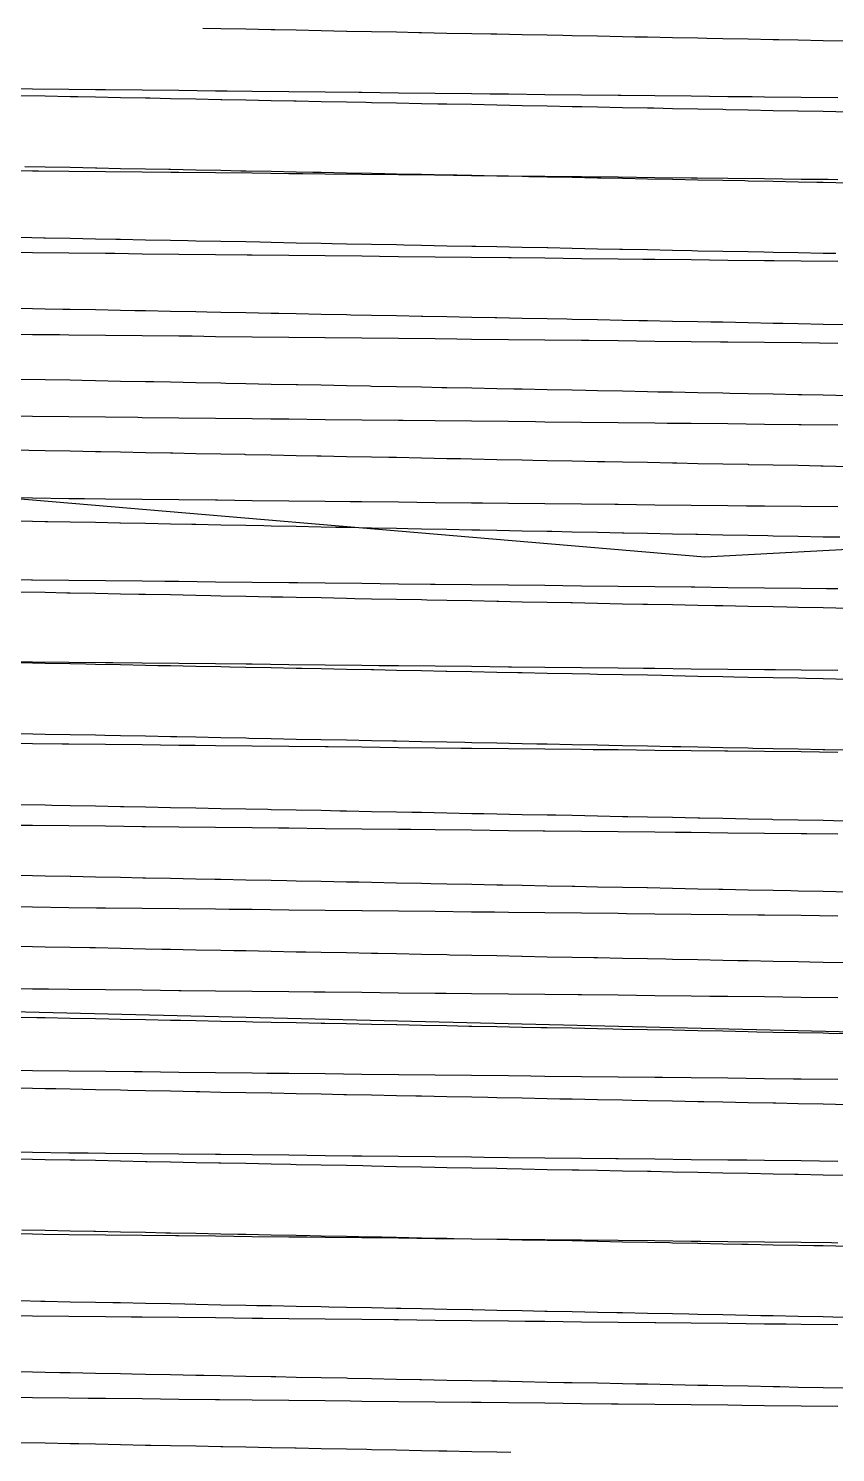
# Model space of a CAD drawing. Header units: metres. Extents: x 0 to 7092, y 40 to 458.
# Drawn here: x 2978.4 to 3048.1, y 40 to 163 of the extents above; entities that cross this region are included whole.
import ezdxf

# ---------------------------------------------------------------- set-up
doc = ezdxf.new("R2010")
doc.units = ezdxf.units.M

msp = doc.modelspace()

# ---------------------------------------------------------------- linework, layer by layer
at = {"color": 1}
msp.add_lwpolyline([(2901.48, 122.57), (2965.46, 123.41), (2965.46, 123.41), (2965.46, 123.41), (2965.46, 123.41), (2965.46, 123.41), (2965.46, 123.41), (2965.46, 123.41), (3036.81, 117.37), (3036.81, 117.37), (3036.81, 117.37), (3036.81, 117.37), (3036.81, 117.37), (3102.31, 120.88)], dxfattribs=at)
at = {"layer": 'Contour_Level_10'}
for points in [[(3049.21, 137.4), (3047.04, 137.44), (3044.87, 137.49), (3043.54, 137.51), (3042.7, 137.53), (3040.54, 137.57), (3038.37, 137.62), (3037.32, 137.64), (3036.2, 137.66), (3034.03, 137.7), (3031.86, 137.74), (3031.1, 137.76), (3029.7, 137.79), (3027.53, 137.83), (3025.36, 137.87), (3024.88, 137.88), (3023.19, 137.92), (3021.02, 137.96), (3018.85, 138), (3018.67, 138.01), (3016.69, 138.05), (3014.52, 138.09), (3012.45, 138.13), (3012.35, 138.13), (3010.18, 138.17), (3008.01, 138.22), (3006.23, 138.25), (3005.85, 138.26), (3003.68, 138.3), (3001.51, 138.35), (3000.01, 138.38), (2999.34, 138.39), (2997.17, 138.43), (2995.01, 138.47), (2993.79, 138.5), (2992.84, 138.52), (2990.67, 138.56), (2988.5, 138.6), (2987.58, 138.62), (2986.33, 138.65), (2984.17, 138.69), (2982, 138.73), (2981.36, 138.74), (2979.83, 138.77), (2977.66, 138.82)], [(3048.29, 100.47), (3045.13, 100.51), (3041.97, 100.54), (3038.81, 100.57), (3038.55, 100.58), (3035.64, 100.61), (3032.48, 100.64), (3029.32, 100.68), (3027.16, 100.7), (3026.16, 100.71), (3023, 100.74), (3019.84, 100.78), (3016.67, 100.81), (3015.74, 100.82), (3013.51, 100.85), (3010.35, 100.88), (3007.19, 100.91), (3004.28, 100.95), (3004.03, 100.95), (3000.87, 100.98), (2997.7, 101.02), (2994.54, 101.05), (2992.8, 101.07), (2991.38, 101.08), (2988.22, 101.12), (2985.06, 101.15), (2981.89, 101.19), (2981.29, 101.19), (2978.73, 101.22), (2975.57, 101.25)]]:
    msp.add_lwpolyline(points, dxfattribs=at)
at = {"layer": 'Contour_Level_11'}
for points in [[(3049.21, 131.28), (3047.04, 131.32), (3045.18, 131.36), (3044.87, 131.36), (3042.7, 131.41), (3040.54, 131.45), (3038.96, 131.48), (3038.37, 131.49), (3036.2, 131.54), (3034.03, 131.58), (3032.74, 131.6), (3031.86, 131.62), (3029.7, 131.66), (3027.53, 131.71), (3026.53, 131.73), (3025.36, 131.75), (3023.19, 131.79), (3021.02, 131.84), (3020.31, 131.85), (3018.85, 131.88), (3016.69, 131.92), (3014.52, 131.96), (3014.09, 131.97), (3012.35, 132.01), (3010.18, 132.05), (3008.01, 132.09), (3007.87, 132.1), (3005.85, 132.14), (3003.68, 132.18), (3001.65, 132.22), (3001.51, 132.22), (2999.34, 132.26), (2997.17, 132.31), (2995.44, 132.34), (2995.01, 132.35), (2992.84, 132.39), (2990.67, 132.44), (2989.22, 132.47), (2988.5, 132.48), (2986.33, 132.52), (2984.17, 132.57), (2983, 132.59), (2982, 132.61), (2979.83, 132.65), (2977.66, 132.69)], [(3048.29, 93.41), (3045.63, 93.44), (3045.13, 93.44), (3041.97, 93.48), (3038.81, 93.51), (3035.64, 93.54), (3034.26, 93.56), (3032.48, 93.58), (3029.32, 93.61), (3026.16, 93.65), (3023, 93.68), (3022.86, 93.68), (3019.84, 93.71), (3016.67, 93.75), (3013.51, 93.78), (3011.43, 93.8), (3010.35, 93.82), (3007.19, 93.85), (3004.03, 93.88), (3000.87, 93.92), (2999.98, 93.93), (2997.7, 93.95), (2994.54, 93.99), (2991.38, 94.02), (2988.49, 94.05), (2988.22, 94.05), (2985.06, 94.09), (2981.89, 94.12), (2978.73, 94.16), (2976.97, 94.17)]]:
    msp.add_lwpolyline(points, dxfattribs=at)
at = {"layer": 'Contour_Level_12'}
for points in [[(3049.21, 125.15), (3047.04, 125.2), (3046.82, 125.2), (3044.87, 125.24), (3042.7, 125.28), (3040.6, 125.32), (3040.54, 125.33), (3038.37, 125.37), (3036.2, 125.41), (3034.39, 125.45), (3034.03, 125.45), (3031.86, 125.5), (3029.7, 125.54), (3028.17, 125.57), (3027.53, 125.58), (3025.36, 125.63), (3023.19, 125.67), (3021.95, 125.69), (3021.02, 125.71), (3018.85, 125.75), (3016.69, 125.8), (3015.73, 125.82), (3014.52, 125.84), (3012.35, 125.88), (3010.18, 125.93), (3009.51, 125.94), (3008.01, 125.97), (3005.85, 126.01), (3003.68, 126.06), (3003.3, 126.06), (3001.51, 126.1), (2999.34, 126.14), (2997.17, 126.18), (2997.08, 126.19), (2995.01, 126.23), (2992.84, 126.27), (2990.86, 126.31), (2990.67, 126.31), (2988.5, 126.36), (2986.33, 126.4), (2984.64, 126.43), (2984.17, 126.44), (2982, 126.48), (2979.83, 126.53), (2978.42, 126.56), (2977.66, 126.57)], [(3048.29, 86.34), (3045.13, 86.38), (3041.97, 86.41), (3041.4, 86.42), (3038.81, 86.45), (3035.64, 86.48), (3032.48, 86.51), (3030.03, 86.54), (3029.32, 86.55), (3026.16, 86.58), (3023, 86.62), (3019.84, 86.65), (3018.63, 86.66), (3016.67, 86.68), (3013.51, 86.72), (3010.35, 86.75), (3007.2, 86.79), (3007.19, 86.79), (3004.03, 86.82), (3000.87, 86.85), (2997.7, 86.89), (2995.74, 86.91), (2994.54, 86.92), (2991.38, 86.96), (2988.22, 86.99), (2985.06, 87.02), (2984.26, 87.03), (2981.89, 87.06), (2978.73, 87.09), (2975.57, 87.13)]]:
    msp.add_lwpolyline(points, dxfattribs=at)
at = {"layer": 'Contour_Level_13'}
for points in [[(3048.47, 119.05), (3047.04, 119.07), (3044.87, 119.12), (3042.7, 119.16), (3042.25, 119.17), (3040.54, 119.2), (3038.37, 119.24), (3036.2, 119.29), (3036.03, 119.29), (3034.03, 119.33), (3031.86, 119.37), (3029.81, 119.41), (3029.7, 119.42), (3027.53, 119.46), (3025.36, 119.5), (3023.59, 119.54), (3023.19, 119.55), (3021.02, 119.59), (3018.85, 119.63), (3017.37, 119.66), (3016.69, 119.67), (3014.52, 119.72), (3012.35, 119.76), (3011.16, 119.78), (3010.18, 119.8), (3008.01, 119.85), (3005.85, 119.89), (3004.94, 119.91), (3003.68, 119.93), (3001.51, 119.97), (2999.34, 120.02), (2998.72, 120.03), (2997.17, 120.06), (2995.01, 120.1), (2992.84, 120.15), (2992.5, 120.15), (2990.67, 120.19), (2988.5, 120.23), (2986.33, 120.28), (2986.28, 120.28), (2984.17, 120.32), (2982, 120.36), (2980.06, 120.4), (2979.83, 120.4), (2977.66, 120.45)], [(3048.29, 79.28), (3045.13, 79.31), (3041.97, 79.35), (3038.81, 79.38), (3037.24, 79.4), (3035.64, 79.42), (3032.48, 79.45), (3029.32, 79.49), (3026.16, 79.52), (3025.87, 79.52), (3023, 79.55), (3019.84, 79.59), (3016.67, 79.62), (3014.47, 79.65), (3013.51, 79.66), (3010.35, 79.69), (3007.19, 79.72), (3004.03, 79.76), (3003.05, 79.77), (3000.87, 79.79), (2997.7, 79.83), (2994.54, 79.86), (2991.59, 79.89), (2991.38, 79.89), (2988.22, 79.93), (2985.06, 79.96), (2981.89, 80), (2980.11, 80.02), (2978.73, 80.03), (2975.57, 80.06)]]:
    msp.add_lwpolyline(points, dxfattribs=at)
at = {"layer": 'Contour_Level_14'}
for points in [[(3049.21, 112.91), (3047.04, 112.95), (3044.87, 112.99), (3043.89, 113.01), (3042.7, 113.04), (3040.54, 113.08), (3038.37, 113.12), (3037.67, 113.14), (3036.2, 113.16), (3034.03, 113.21), (3031.86, 113.25), (3031.45, 113.26), (3029.7, 113.29), (3027.53, 113.34), (3025.36, 113.38), (3025.23, 113.38), (3023.19, 113.42), (3021.02, 113.46), (3019.02, 113.5), (3018.85, 113.51), (3016.69, 113.55), (3014.52, 113.59), (3012.8, 113.63), (3012.35, 113.64), (3010.18, 113.68), (3008.01, 113.72), (3006.58, 113.75), (3005.85, 113.77), (3003.68, 113.81), (3001.51, 113.85), (3000.36, 113.87), (2999.34, 113.89), (2997.17, 113.94), (2995.01, 113.98), (2994.14, 114), (2992.84, 114.02), (2990.67, 114.07), (2988.5, 114.11), (2987.92, 114.12), (2986.33, 114.15), (2984.17, 114.19), (2982, 114.24), (2981.71, 114.24), (2979.83, 114.28), (2977.66, 114.32)], [(3048.29, 72.22), (3045.13, 72.25), (3044.48, 72.26), (3041.97, 72.29), (3038.81, 72.32), (3035.64, 72.35), (3033.14, 72.38), (3032.48, 72.39), (3029.32, 72.42), (3026.16, 72.46), (3023, 72.49), (3021.78, 72.5), (3019.84, 72.53), (3016.67, 72.56), (3013.51, 72.59), (3010.39, 72.63), (3010.35, 72.63), (3007.19, 72.66), (3004.03, 72.7), (3000.87, 72.73), (2998.97, 72.75), (2997.7, 72.76), (2994.54, 72.8), (2991.38, 72.83), (2988.22, 72.87), (2987.52, 72.87), (2985.06, 72.9), (2981.89, 72.93), (2978.73, 72.97), (2976.05, 73)]]:
    msp.add_lwpolyline(points, dxfattribs=at)
at = {"layer": 'Contour_Level_15'}
for points in [[(3049.21, 106.78), (3047.04, 106.83), (3045.53, 106.86), (3044.87, 106.87), (3042.7, 106.91), (3040.54, 106.95), (3039.31, 106.98), (3038.37, 107), (3036.2, 107.04), (3034.03, 107.08), (3033.09, 107.1), (3031.86, 107.13), (3029.7, 107.17), (3027.53, 107.21), (3026.88, 107.23), (3025.36, 107.26), (3023.19, 107.3), (3021.02, 107.34), (3020.66, 107.35), (3018.85, 107.38), (3016.69, 107.43), (3014.52, 107.47), (3014.44, 107.47), (3012.35, 107.51), (3010.18, 107.56), (3008.22, 107.59), (3008.01, 107.6), (3005.85, 107.64), (3003.68, 107.68), (3002, 107.72), (3001.51, 107.73), (2999.34, 107.77), (2997.17, 107.81), (2995.78, 107.84), (2995.01, 107.86), (2992.84, 107.9), (2990.67, 107.94), (2989.57, 107.96), (2988.5, 107.99), (2986.33, 108.03), (2984.17, 108.07), (2983.35, 108.09), (2982, 108.11), (2979.83, 108.16), (2977.66, 108.2)], [(3048.29, 65.15), (3045.13, 65.19), (3041.97, 65.22), (3040.44, 65.24), (3038.81, 65.26), (3035.64, 65.29), (3032.48, 65.33), (3029.32, 65.36), (3029.11, 65.36), (3026.16, 65.4), (3023, 65.43), (3019.84, 65.46), (3017.76, 65.49), (3016.67, 65.5), (3013.51, 65.53), (3010.35, 65.57), (3007.19, 65.6), (3006.38, 65.61), (3004.03, 65.64), (3000.87, 65.67), (2997.7, 65.7), (2994.98, 65.73), (2994.54, 65.74), (2991.38, 65.77), (2988.22, 65.81), (2985.06, 65.84), (2983.55, 65.86), (2981.89, 65.87), (2978.73, 65.91), (2975.57, 65.94)]]:
    msp.add_lwpolyline(points, dxfattribs=at)
at = {"layer": 'Contour_Level_16'}
for points in [[(3049.21, 100.66), (3047.17, 100.7), (3047.04, 100.7), (3044.87, 100.75), (3042.7, 100.79), (3040.95, 100.82), (3040.54, 100.83), (3038.37, 100.87), (3036.2, 100.92), (3034.74, 100.95), (3034.03, 100.96), (3031.86, 101), (3029.7, 101.05), (3028.52, 101.07), (3027.53, 101.09), (3025.36, 101.13), (3023.19, 101.17), (3022.3, 101.19), (3021.02, 101.22), (3018.85, 101.26), (3016.69, 101.3), (3016.08, 101.32), (3014.52, 101.35), (3012.35, 101.39), (3010.18, 101.43), (3009.86, 101.44), (3008.01, 101.48), (3005.85, 101.52), (3003.68, 101.56), (3003.64, 101.56), (3001.51, 101.6), (2999.34, 101.65), (2997.43, 101.68), (2997.17, 101.69), (2995.01, 101.73), (2992.84, 101.78), (2991.21, 101.81), (2990.67, 101.82), (2988.5, 101.86), (2986.33, 101.9), (2984.99, 101.93), (2984.17, 101.95), (2982, 101.99), (2979.83, 102.03), (2978.77, 102.05), (2977.66, 102.08)], [(3048.29, 58.09), (3047.76, 58.1), (3045.13, 58.13), (3041.97, 58.16), (3038.81, 58.2), (3036.47, 58.22), (3035.64, 58.23), (3032.48, 58.27), (3029.32, 58.3), (3026.16, 58.33), (3025.16, 58.35), (3023, 58.37), (3019.84, 58.4), (3016.67, 58.44), (3013.82, 58.47), (3013.51, 58.47), (3010.35, 58.51), (3007.19, 58.54), (3004.03, 58.57), (3002.46, 58.59), (3000.87, 58.61), (2997.7, 58.64), (2994.54, 58.68), (2991.38, 58.71), (2991.08, 58.71), (2988.22, 58.75), (2985.06, 58.78), (2981.89, 58.81), (2979.66, 58.84), (2978.73, 58.85), (2975.57, 58.88)]]:
    msp.add_lwpolyline(points, dxfattribs=at)
at = {"layer": 'Contour_Level_17'}
for points in [[(3048.81, 94.54), (3047.04, 94.58), (3044.87, 94.62), (3042.7, 94.66), (3042.6, 94.67), (3040.54, 94.71), (3038.37, 94.75), (3036.38, 94.79), (3036.2, 94.79), (3034.03, 94.84), (3031.86, 94.88), (3030.16, 94.91), (3029.7, 94.92), (3027.53, 94.97), (3025.36, 95.01), (3023.94, 95.04), (3023.19, 95.05), (3021.02, 95.09), (3018.85, 95.14), (3017.72, 95.16), (3016.69, 95.18), (3014.52, 95.22), (3012.35, 95.27), (3011.5, 95.28), (3010.18, 95.31), (3008.01, 95.35), (3005.85, 95.39), (3005.29, 95.41), (3003.68, 95.44), (3001.51, 95.48), (2999.34, 95.52), (2999.07, 95.53), (2997.17, 95.57), (2995.01, 95.61), (2992.85, 95.65), (2992.84, 95.65), (2990.67, 95.69), (2988.5, 95.74), (2986.63, 95.77), (2986.33, 95.78), (2984.17, 95.82), (2982, 95.87), (2980.41, 95.9), (2979.83, 95.91), (2977.66, 95.95)], [(3048.29, 51.03), (3045.13, 51.07), (3043.84, 51.08), (3041.97, 51.1), (3038.81, 51.14), (3035.64, 51.17), (3032.58, 51.2), (3032.48, 51.21), (3029.32, 51.24), (3026.16, 51.27), (3023, 51.31), (3021.28, 51.33), (3019.84, 51.34), (3016.67, 51.38), (3013.51, 51.41), (3010.35, 51.45), (3009.97, 51.45), (3007.19, 51.48), (3004.03, 51.52), (3000.87, 51.55), (2998.63, 51.57), (2997.7, 51.58), (2994.54, 51.62), (2991.38, 51.65), (2988.22, 51.69), (2987.27, 51.7), (2985.06, 51.72), (2981.89, 51.75), (2978.73, 51.79), (2975.88, 51.82)]]:
    msp.add_lwpolyline(points, dxfattribs=at)
at = {"layer": 'Contour_Level_18'}
for points in [[(3049.21, 88.41), (3047.04, 88.46), (3044.87, 88.5), (3044.24, 88.51), (3042.7, 88.54), (3040.54, 88.58), (3038.37, 88.63), (3038.02, 88.63), (3036.2, 88.67), (3034.03, 88.71), (3031.86, 88.76), (3031.8, 88.76), (3029.7, 88.8), (3027.53, 88.84), (3025.58, 88.88), (3025.36, 88.88), (3023.19, 88.93), (3021.02, 88.97), (3019.36, 89), (3018.85, 89.01), (3016.69, 89.06), (3014.52, 89.1), (3013.15, 89.13), (3012.35, 89.14), (3010.18, 89.18), (3008.01, 89.23), (3006.93, 89.25), (3005.85, 89.27), (3003.68, 89.31), (3001.51, 89.36), (3000.71, 89.37), (2999.34, 89.4), (2997.17, 89.44), (2995.01, 89.49), (2994.49, 89.5), (2992.84, 89.53), (2990.67, 89.57), (2988.5, 89.61), (2988.27, 89.62), (2986.33, 89.66), (2984.17, 89.7), (2982.06, 89.74), (2982, 89.74), (2979.83, 89.79), (2977.66, 89.83)], [(3048.29, 43.97), (3045.13, 44.01), (3041.97, 44.04), (3040.01, 44.06), (3038.81, 44.08), (3035.64, 44.11), (3032.48, 44.15), (3029.32, 44.18), (3028.76, 44.19), (3026.16, 44.21), (3023, 44.25), (3019.84, 44.28), (3017.49, 44.31), (3016.67, 44.32), (3013.51, 44.35), (3010.35, 44.39), (3007.19, 44.42), (3006.2, 44.43), (3004.03, 44.46), (3000.87, 44.49), (2997.7, 44.52), (2994.89, 44.56), (2994.54, 44.56), (2991.38, 44.59), (2988.22, 44.63), (2985.06, 44.66), (2983.55, 44.68), (2981.89, 44.7), (2978.73, 44.73), (2975.57, 44.77)]]:
    msp.add_lwpolyline(points, dxfattribs=at)
at = {"layer": 'Contour_Level_19'}
msp.add_lwpolyline([(3049.21, 82.29), (3047.04, 82.33), (3045.88, 82.35), (3044.87, 82.37), (3042.7, 82.42), (3040.54, 82.46), (3039.66, 82.48), (3038.37, 82.5), (3036.2, 82.55), (3034.03, 82.59), (3033.44, 82.6), (3031.86, 82.63), (3029.7, 82.67), (3027.53, 82.72), (3027.22, 82.72), (3025.36, 82.76), (3023.19, 82.8), (3021.02, 82.85), (3021.01, 82.85), (3018.85, 82.89), (3016.69, 82.93), (3014.79, 82.97), (3014.52, 82.98), (3012.35, 83.02), (3010.18, 83.06), (3008.57, 83.09), (3008.01, 83.1), (3005.85, 83.15), (3003.68, 83.19), (3002.35, 83.22), (3001.51, 83.23), (2999.34, 83.28), (2997.17, 83.32), (2996.13, 83.34), (2995.01, 83.36), (2992.84, 83.4), (2990.67, 83.45), (2989.92, 83.46), (2988.5, 83.49), (2986.33, 83.53), (2984.17, 83.58), (2983.7, 83.59), (2982, 83.62), (2979.83, 83.66), (2977.66, 83.71)], dxfattribs=at)
at = {"layer": 'Contour_Level_2'}
msp.add_lwpolyline([(3048.29, 157.01), (3045.13, 157.04), (3041.97, 157.08), (3040.89, 157.09), (3038.81, 157.11), (3035.64, 157.15), (3032.48, 157.18), (3029.59, 157.21), (3029.32, 157.22), (3026.16, 157.25), (3023, 157.28), (3019.84, 157.32), (3018.27, 157.34), (3016.67, 157.35), (3013.51, 157.39), (3010.35, 157.42), (3007.19, 157.46), (3006.92, 157.46), (3004.03, 157.49), (3000.87, 157.53), (2997.7, 157.56), (2995.56, 157.58), (2994.54, 157.59), (2991.38, 157.63), (2988.22, 157.66), (2985.06, 157.7), (2984.18, 157.71), (2981.89, 157.73), (2978.73, 157.76), (2975.57, 157.8)], dxfattribs=at)
at = {"layer": 'Contour_Level_20'}
msp.add_lwpolyline([(3049.21, 76.16), (3047.52, 76.2), (3047.04, 76.21), (3044.87, 76.25), (3042.7, 76.29), (3041.3, 76.32), (3040.54, 76.34), (3038.37, 76.38), (3036.2, 76.42), (3035.08, 76.44), (3034.03, 76.47), (3031.86, 76.51), (3029.7, 76.55), (3028.87, 76.57), (3027.53, 76.59), (3025.36, 76.64), (3023.19, 76.68), (3022.65, 76.69), (3021.02, 76.72), (3018.85, 76.77), (3016.69, 76.81), (3016.43, 76.81), (3014.52, 76.85), (3012.35, 76.89), (3010.21, 76.94), (3010.18, 76.94), (3008.01, 76.98), (3005.85, 77.02), (3003.99, 77.06), (3003.68, 77.07), (3001.51, 77.11), (2999.34, 77.15), (2997.78, 77.18), (2997.17, 77.2), (2995.01, 77.24), (2992.84, 77.28), (2991.56, 77.31), (2990.67, 77.32), (2988.5, 77.37), (2986.33, 77.41), (2985.34, 77.43), (2984.17, 77.45), (2982, 77.5), (2979.83, 77.54), (2979.12, 77.55), (2977.66, 77.58)], dxfattribs=at)
at = {"layer": 'Contour_Level_21'}
for points in [[(2418.3, 91.48), (4565.81, 40)], [(3049.16, 70.04), (3047.04, 70.08), (3044.87, 70.13), (3042.95, 70.17), (3042.7, 70.17), (3040.54, 70.21), (3038.37, 70.26), (3036.73, 70.29), (3036.2, 70.3), (3034.03, 70.34), (3031.86, 70.38), (3030.51, 70.41), (3029.7, 70.43), (3027.53, 70.47), (3025.36, 70.51), (3024.29, 70.53), (3023.19, 70.56), (3021.02, 70.6), (3018.85, 70.64), (3018.07, 70.66), (3016.69, 70.69), (3014.52, 70.73), (3012.35, 70.77), (3011.85, 70.78), (3010.18, 70.81), (3008.01, 70.86), (3005.85, 70.9), (3005.64, 70.9), (3003.68, 70.94), (3001.51, 70.99), (2999.42, 71.03), (2999.34, 71.03), (2997.17, 71.07), (2995.01, 71.11), (2993.2, 71.15), (2992.84, 71.16), (2990.67, 71.2), (2988.5, 71.24), (2986.98, 71.27), (2986.33, 71.29), (2984.17, 71.33), (2982, 71.37), (2980.76, 71.4), (2979.83, 71.41), (2977.66, 71.46)]]:
    msp.add_lwpolyline(points, dxfattribs=at)
at = {"layer": 'Contour_Level_22'}
msp.add_lwpolyline([(3049.21, 63.92), (3047.04, 63.96), (3044.87, 64), (3044.59, 64.01), (3042.7, 64.05), (3040.54, 64.09), (3038.37, 64.13), (3038.37, 64.13), (3036.2, 64.18), (3034.03, 64.22), (3032.15, 64.26), (3031.86, 64.26), (3029.7, 64.3), (3027.53, 64.35), (3025.93, 64.38), (3025.36, 64.39), (3023.19, 64.43), (3021.02, 64.48), (3019.71, 64.5), (3018.85, 64.52), (3016.69, 64.56), (3014.52, 64.6), (3013.5, 64.62), (3012.35, 64.65), (3010.18, 64.69), (3008.01, 64.73), (3007.28, 64.75), (3005.85, 64.78), (3003.68, 64.82), (3001.51, 64.86), (3001.06, 64.87), (2999.34, 64.9), (2997.17, 64.95), (2995.01, 64.99), (2994.84, 64.99), (2992.84, 65.03), (2990.67, 65.08), (2988.62, 65.12), (2988.5, 65.12), (2986.33, 65.16), (2984.17, 65.21), (2982.4, 65.24), (2982, 65.25), (2979.83, 65.29), (2977.66, 65.33)], dxfattribs=at)
at = {"layer": 'Contour_Level_23'}
msp.add_lwpolyline([(3049.21, 57.79), (3047.04, 57.84), (3046.23, 57.85), (3044.87, 57.88), (3042.7, 57.92), (3040.54, 57.97), (3040.01, 57.98), (3038.37, 58.01), (3036.2, 58.05), (3034.03, 58.09), (3033.79, 58.1), (3031.86, 58.14), (3029.7, 58.18), (3027.57, 58.22), (3027.53, 58.22), (3025.36, 58.27), (3023.19, 58.31), (3021.36, 58.35), (3021.02, 58.35), (3018.85, 58.39), (3016.69, 58.44), (3015.14, 58.47), (3014.52, 58.48), (3012.35, 58.52), (3010.18, 58.57), (3008.92, 58.59), (3008.01, 58.61), (3005.85, 58.65), (3003.68, 58.7), (3002.7, 58.71), (3001.51, 58.74), (2999.34, 58.78), (2997.17, 58.82), (2996.48, 58.84), (2995.01, 58.87), (2992.84, 58.91), (2990.67, 58.95), (2990.26, 58.96), (2988.5, 59), (2986.33, 59.04), (2984.17, 59.08), (2984.05, 59.08), (2982, 59.12), (2979.83, 59.17), (2977.83, 59.21)], dxfattribs=at)
at = {"layer": 'Contour_Level_24'}
msp.add_lwpolyline([(3049.21, 51.67), (3047.87, 51.7), (3047.04, 51.71), (3044.87, 51.76), (3042.7, 51.8), (3041.65, 51.82), (3040.54, 51.84), (3038.37, 51.88), (3036.2, 51.93), (3035.43, 51.94), (3034.03, 51.97), (3031.86, 52.01), (3029.7, 52.06), (3029.22, 52.07), (3027.53, 52.1), (3025.36, 52.14), (3023.19, 52.19), (3023, 52.19), (3021.02, 52.23), (3018.85, 52.27), (3016.78, 52.31), (3016.69, 52.31), (3014.52, 52.36), (3012.35, 52.4), (3010.56, 52.44), (3010.18, 52.44), (3008.01, 52.49), (3005.85, 52.53), (3004.34, 52.56), (3003.68, 52.57), (3001.51, 52.61), (2999.34, 52.66), (2998.12, 52.68), (2997.17, 52.7), (2995.01, 52.74), (2992.84, 52.79), (2991.91, 52.8), (2990.67, 52.83), (2988.5, 52.87), (2986.33, 52.92), (2985.69, 52.93), (2984.17, 52.96), (2982, 53), (2979.83, 53.04), (2979.47, 53.05), (2977.66, 53.09)], dxfattribs=at)
at = {"layer": 'Contour_Level_25'}
msp.add_lwpolyline([(3049.21, 45.55), (3047.04, 45.59), (3044.87, 45.63), (3043.29, 45.66), (3042.7, 45.68), (3040.54, 45.72), (3038.37, 45.76), (3037.08, 45.79), (3036.2, 45.8), (3034.03, 45.85), (3031.86, 45.89), (3030.86, 45.91), (3029.7, 45.93), (3027.53, 45.98), (3025.36, 46.02), (3024.64, 46.03), (3023.19, 46.06), (3021.02, 46.1), (3018.85, 46.15), (3018.42, 46.16), (3016.69, 46.19), (3014.52, 46.23), (3012.35, 46.28), (3012.2, 46.28), (3010.18, 46.32), (3008.01, 46.36), (3005.98, 46.4), (3005.85, 46.41), (3003.68, 46.45), (3001.51, 46.49), (2999.77, 46.53), (2999.34, 46.53), (2997.17, 46.58), (2995.01, 46.62), (2993.55, 46.65), (2992.84, 46.66), (2990.67, 46.71), (2988.5, 46.75), (2987.33, 46.77), (2986.33, 46.79), (2984.17, 46.83), (2982, 46.88), (2981.11, 46.89), (2979.83, 46.92), (2977.66, 46.96)], dxfattribs=at)
at = {"layer": 'Contour_Level_26'}
msp.add_lwpolyline([(3020.06, 40), (3018.85, 40.02), (3016.69, 40.07), (3014.52, 40.11), (3013.84, 40.12), (3012.35, 40.15), (3010.18, 40.2), (3008.01, 40.24), (3007.63, 40.25), (3005.85, 40.28), (3003.68, 40.32), (3001.51, 40.37), (3001.41, 40.37), (2999.34, 40.41), (2997.17, 40.45), (2995.19, 40.49), (2995.01, 40.5), (2992.84, 40.54), (2990.67, 40.58), (2988.97, 40.62), (2988.5, 40.62), (2986.33, 40.67), (2984.17, 40.71), (2982.75, 40.74), (2982, 40.75), (2979.83, 40.8), (2977.66, 40.84)], dxfattribs=at)
at = {"layer": 'Contour_Level_3'}
msp.add_lwpolyline([(3048.29, 149.94), (3047.46, 149.95), (3045.13, 149.97), (3041.97, 150.01), (3038.81, 150.04), (3036.15, 150.07), (3035.64, 150.08), (3032.48, 150.11), (3029.32, 150.15), (3026.16, 150.18), (3024.82, 150.2), (3023, 150.21), (3019.84, 150.25), (3016.67, 150.28), (3013.51, 150.32), (3013.46, 150.32), (3010.35, 150.35), (3007.19, 150.39), (3004.03, 150.42), (3002.08, 150.44), (3000.87, 150.45), (2997.7, 150.49), (2994.54, 150.52), (2991.38, 150.56), (2990.69, 150.56), (2988.22, 150.59), (2985.06, 150.63), (2981.89, 150.66), (2979.26, 150.69), (2978.73, 150.69), (2975.57, 150.73)], dxfattribs=at)
at = {"layer": 'Contour_Level_4'}
msp.add_lwpolyline([(3048.29, 142.87), (3045.13, 142.91), (3042.79, 142.93), (3041.97, 142.94), (3038.81, 142.97), (3035.64, 143.01), (3032.48, 143.04), (3031.45, 143.05), (3029.32, 143.08), (3026.16, 143.11), (3023, 143.15), (3020.09, 143.18), (3019.84, 143.18), (3016.67, 143.21), (3013.51, 143.25), (3010.35, 143.28), (3008.7, 143.3), (3007.19, 143.32), (3004.03, 143.35), (3000.87, 143.38), (2997.7, 143.42), (2997.29, 143.42), (2994.54, 143.45), (2991.38, 143.49), (2988.22, 143.52), (2985.85, 143.55), (2985.06, 143.56), (2981.89, 143.59), (2978.73, 143.62), (2975.57, 143.66)], dxfattribs=at)
at = {"layer": 'Contour_Level_5'}
msp.add_lwpolyline([(3048.29, 135.8), (3045.13, 135.84), (3041.97, 135.87), (3038.81, 135.91), (3038.16, 135.91), (3035.64, 135.94), (3032.48, 135.97), (3029.32, 136.01), (3026.79, 136.04), (3026.16, 136.04), (3023, 136.08), (3019.84, 136.11), (3016.67, 136.15), (3015.4, 136.16), (3013.51, 136.18), (3010.35, 136.21), (3007.19, 136.25), (3004.03, 136.28), (3003.98, 136.28), (3000.87, 136.32), (2997.7, 136.35), (2994.54, 136.38), (2992.54, 136.41), (2991.38, 136.42), (2988.22, 136.45), (2985.06, 136.49), (2981.89, 136.52), (2981.07, 136.53), (2978.73, 136.55), (2975.57, 136.59)], dxfattribs=at)
at = {"layer": 'Contour_Level_6'}
for points in [[(3049.21, 161.9), (3047.04, 161.94), (3044.87, 161.98), (3043.19, 162.02), (3042.7, 162.02), (3040.54, 162.07), (3038.37, 162.11), (3036.97, 162.14), (3036.2, 162.15), (3034.03, 162.2), (3031.86, 162.24), (3030.75, 162.26), (3029.7, 162.28), (3027.53, 162.33), (3025.36, 162.37), (3024.54, 162.38), (3023.19, 162.41), (3021.02, 162.45), (3018.85, 162.5), (3018.32, 162.51), (3016.69, 162.54), (3014.52, 162.58), (3012.35, 162.63), (3012.1, 162.63), (3010.18, 162.67), (3008.01, 162.71), (3005.88, 162.75), (3005.85, 162.75), (3003.68, 162.8), (3001.51, 162.84), (2999.66, 162.88), (2999.34, 162.88), (2997.17, 162.93), (2995.01, 162.97), (2993.44, 163)], [(3048.29, 128.74), (3045.13, 128.77), (3044.94, 128.77), (3041.97, 128.8), (3038.81, 128.84), (3035.64, 128.87), (3033.57, 128.89), (3032.48, 128.91), (3029.32, 128.94), (3026.16, 128.98), (3023, 129.01), (3022.18, 129.02), (3019.84, 129.04), (3016.67, 129.08), (3013.51, 129.11), (3010.76, 129.14), (3010.35, 129.15), (3007.19, 129.18), (3004.03, 129.21), (3000.87, 129.25), (2999.32, 129.26), (2997.7, 129.28), (2994.54, 129.32), (2991.38, 129.35), (2988.22, 129.38), (2987.85, 129.39), (2985.06, 129.42), (2981.89, 129.45), (2978.73, 129.49), (2976.35, 129.51)]]:
    msp.add_lwpolyline(points, dxfattribs=at)
at = {"layer": 'Contour_Level_7'}
for points in [[(3049.21, 155.77), (3047.04, 155.82), (3044.87, 155.86), (3044.83, 155.86), (3042.7, 155.9), (3040.54, 155.94), (3038.61, 155.98), (3038.37, 155.99), (3036.2, 156.03), (3034.03, 156.07), (3032.4, 156.11), (3031.86, 156.12), (3029.7, 156.16), (3027.53, 156.2), (3026.18, 156.23), (3025.36, 156.24), (3023.19, 156.29), (3021.02, 156.33), (3019.96, 156.35), (3018.85, 156.37), (3016.69, 156.42), (3014.52, 156.46), (3013.74, 156.47), (3012.35, 156.5), (3010.18, 156.54), (3008.01, 156.59), (3007.52, 156.6), (3005.85, 156.63), (3003.68, 156.67), (3001.51, 156.72), (3001.3, 156.72), (2999.34, 156.76), (2997.17, 156.8), (2995.09, 156.84), (2995.01, 156.85), (2992.84, 156.89), (2990.67, 156.93), (2988.87, 156.97), (2988.5, 156.97), (2986.33, 157.02), (2984.17, 157.06), (2982.65, 157.09), (2982, 157.1), (2979.83, 157.15), (2977.66, 157.19)], [(3048.29, 121.67), (3045.13, 121.7), (3041.97, 121.74), (3040.41, 121.75), (3038.81, 121.77), (3035.64, 121.81), (3032.48, 121.84), (3029.32, 121.87), (3029.03, 121.88), (3026.16, 121.91), (3023, 121.94), (3019.84, 121.98), (3017.62, 122), (3016.67, 122.01), (3013.51, 122.04), (3010.35, 122.08), (3007.19, 122.11), (3006.18, 122.12), (3004.03, 122.15), (3000.87, 122.18), (2997.7, 122.21), (2994.71, 122.25), (2994.54, 122.25), (2991.38, 122.28), (2988.22, 122.32), (2985.06, 122.35), (2983.22, 122.37), (2981.89, 122.38), (2978.73, 122.42), (2975.57, 122.45)]]:
    msp.add_lwpolyline(points, dxfattribs=at)
at = {"layer": 'Contour_Level_8'}
for points in [[(3049.21, 149.65), (3047.04, 149.69), (3046.47, 149.7), (3044.87, 149.73), (3042.7, 149.78), (3040.54, 149.82), (3040.26, 149.83), (3038.37, 149.86), (3036.2, 149.91), (3034.04, 149.95), (3034.03, 149.95), (3031.86, 149.99), (3029.7, 150.03), (3027.82, 150.07), (3027.53, 150.08), (3025.36, 150.12), (3023.19, 150.16), (3021.6, 150.2), (3021.02, 150.21), (3018.85, 150.25), (3016.69, 150.29), (3015.38, 150.32), (3014.52, 150.34), (3012.35, 150.38), (3010.18, 150.42), (3009.16, 150.44), (3008.01, 150.46), (3005.85, 150.51), (3003.68, 150.55), (3002.95, 150.56), (3001.51, 150.59), (2999.34, 150.64), (2997.17, 150.68), (2996.73, 150.69), (2995.01, 150.72), (2992.84, 150.76), (2990.67, 150.81), (2990.51, 150.81), (2988.5, 150.85), (2986.33, 150.89), (2984.29, 150.93), (2984.17, 150.94), (2982, 150.98), (2979.83, 151.02), (2978.07, 151.06)], [(3048.29, 114.6), (3047.32, 114.61), (3045.13, 114.64), (3041.97, 114.67), (3038.81, 114.7), (3035.94, 114.74), (3035.64, 114.74), (3032.48, 114.77), (3029.32, 114.81), (3026.16, 114.84), (3024.54, 114.86), (3023, 114.88), (3019.84, 114.91), (3016.67, 114.94), (3013.51, 114.98), (3013.11, 114.98), (3010.35, 115.01), (3007.19, 115.05), (3004.03, 115.08), (3001.65, 115.11), (3000.87, 115.11), (2997.7, 115.15), (2994.54, 115.18), (2991.38, 115.22), (2990.17, 115.23), (2988.22, 115.25), (2985.06, 115.28), (2981.89, 115.32), (2978.73, 115.35), (2978.66, 115.35), (2975.57, 115.38)]]:
    msp.add_lwpolyline(points, dxfattribs=at)
at = {"layer": 'Contour_Level_9'}
for points in [[(3048.12, 143.55), (3047.04, 143.57), (3044.87, 143.61), (3042.7, 143.65), (3041.9, 143.67), (3040.54, 143.7), (3038.37, 143.74), (3036.2, 143.78), (3035.68, 143.79), (3034.03, 143.83), (3031.86, 143.87), (3029.7, 143.91), (3029.46, 143.92), (3027.53, 143.95), (3025.36, 144), (3023.24, 144.04), (3023.19, 144.04), (3021.02, 144.08), (3018.85, 144.13), (3017.02, 144.16), (3016.69, 144.17), (3014.52, 144.21), (3012.35, 144.25), (3010.81, 144.29), (3010.18, 144.3), (3008.01, 144.34), (3005.85, 144.38), (3004.59, 144.41), (3003.68, 144.43), (3001.51, 144.47), (2999.34, 144.51), (2998.37, 144.53), (2997.17, 144.56), (2995.01, 144.6), (2992.84, 144.64), (2992.15, 144.65), (2990.67, 144.68), (2988.5, 144.73), (2986.33, 144.77), (2985.93, 144.78), (2984.17, 144.81), (2982, 144.86), (2979.83, 144.9), (2979.71, 144.9), (2977.66, 144.94)], [(3048.29, 107.54), (3045.13, 107.57), (3042.91, 107.59), (3041.97, 107.6), (3038.81, 107.64), (3035.64, 107.67), (3032.48, 107.71), (3031.52, 107.72), (3029.32, 107.74), (3026.16, 107.78), (3023, 107.81), (3020.11, 107.84), (3019.84, 107.84), (3016.67, 107.88), (3013.51, 107.91), (3010.35, 107.95), (3008.66, 107.96), (3007.19, 107.98), (3004.03, 108.01), (3000.87, 108.05), (2997.7, 108.08), (2997.19, 108.09), (2994.54, 108.12), (2991.38, 108.15), (2988.22, 108.18), (2985.69, 108.21), (2985.06, 108.22), (2981.89, 108.25), (2978.73, 108.28), (2975.57, 108.32)]]:
    msp.add_lwpolyline(points, dxfattribs=at)

doc.saveas('drawing.dxf')
